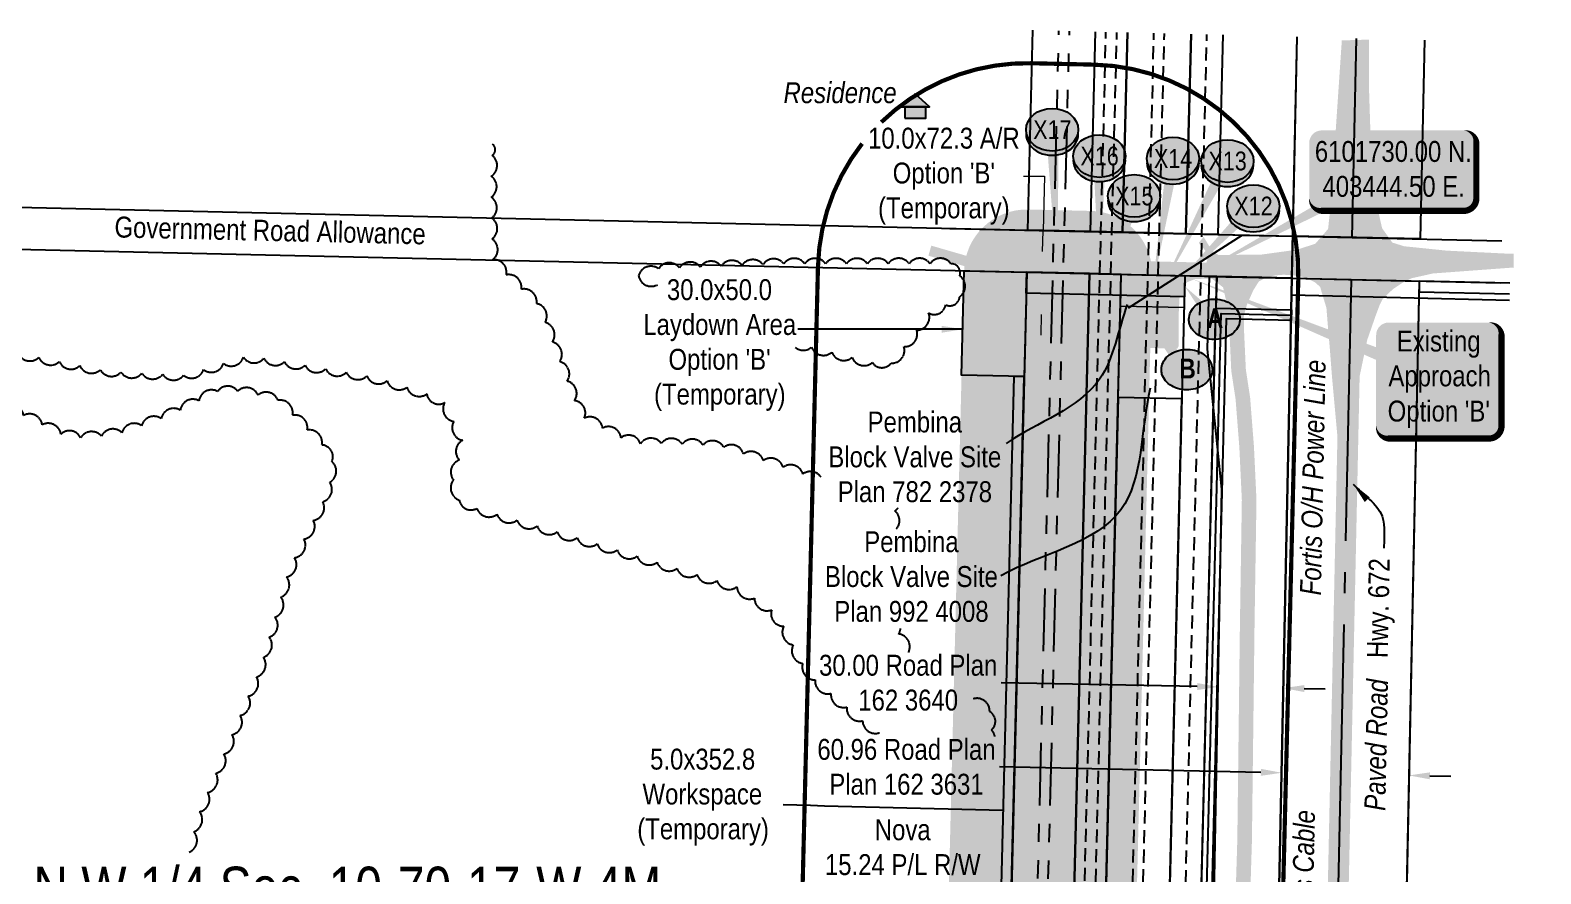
# Model space of a CAD drawing. Extents: x 402203 to 404178, y 6100803 to 6102751.
# Drawn here: x 402909 to 403632, y 6101442 to 6101845 of the extents above; entities that cross this region are included whole.
import ezdxf
from ezdxf.enums import TextEntityAlignment as Align

# ---------------------------------------------------------------- set-up
doc = ezdxf.new("R2010")
doc.units = 0
doc.header["$LTSCALE"] = 5
doc.header["$PDSIZE"] = 0.5
for name, pattern in [('0', [1, 1, 0]), ('foc-DRILLPATH', [14.75, 6, -1.75, 1.75, -1.75, 1.75, -1.75]), ('foc-QUARTERLINE', [33, 25, -3, 2, -3]), ('foc-TIELINE', [1.875, 1.25, -0.625]), ('UG_PIPE', [1.875, 1.25, -0.625])]:
    doc.linetypes.add(name, pattern=pattern)
doc.layers.get('Defpoints').update_dxf_attribs({"color": 9})
for name, color, linetype in [('AS-CABLE', 224, 'foc-CABLE'), ('AS-PIPE-UG', 44, 'UG_PIPE'), ('AS-POWER', 104, 'foc-POWER'), ('AS-POWER-T', 104, 'Continuous'), ('AS-RESIDENCE', 14, 'Continuous'), ('AS-ROADS', 254, 'Continuous'), ('AS-TELUS', 224, 'foc-TEL'), ('C-RW', 13, 'Continuous'), ('C-SYMBOL', 7, 'Continuous'), ('F-RW', 190, 'Continuous'), ('L-ROAD-T', 7, 'Continuous'), ('L-SEC', 7, 'Continuous'), ('L-SECQ', 8, 'foc-QUARTERLINE'), ('L-TITLEDB', 4, 'Continuous'), ('L-TITLEDB-T', 4, 'Continuous'), ('P-BUFFER-H 30m', 51, 'Continuous'), ('P-BUFFER-YELLOW', 50, 'foc-TIELINE'), ('P-CROSSINGS', 250, 'Continuous'), ('P-PDRILLPATH', 12, 'foc-DRILLPATH'), ('P-PROPOSED', 10, 'Continuous'), ('P-TEMP-H', 41, 'Continuous'), ('P-TEMP_WORKSPACE', 46, 'Continuous'), ('T-BUSH', 110, '0')]:
    doc.layers.add(name, color=color, linetype=linetype)
for name, color, linetype, lineweight in [('F-RW-T', 190, 'Continuous', 9), ('F-WS-T', 190, 'Continuous', 9), ('P-TEMP-T', 46, 'Continuous', 18), ('T-TEXT', 48, 'Continuous', 18)]:
    doc.layers.add(name, color=color, linetype=linetype, lineweight=lineweight)
doc.layers.add('P-REPAIR-BLUE-H', color=7, linetype='Continuous', true_color=0xa0d6fd)
doc.styles.add('175L', font='ARIALN.TTF', dxfattribs={"height": 20})
doc.styles.add('80', font='ARIALN.TTF', dxfattribs={"height": 10})
doc.styles.add('80CG', font='ARIALN.TTF', dxfattribs={"height": 10})
doc.styles.add('80L', font='ARIALN.TTF', dxfattribs={"height": 10})
doc.styles.add('80LS', font='ARIALNI.TTF', dxfattribs={"height": 10})
doc.styles.add('BOLD', font='ARIALNB.TTF')
doc.styles.add('Crossing', font='ARIALN.TTF', dxfattribs={"height": 10})
doc.styles.add('foc-LtypeFont', font='ARIALN.TTF', dxfattribs={"height": 7.35})
doc.linetypes.add('foc-CABLE', pattern='A,2,-1,["C",foc-LtypeFont,S=0.2,R=0,X=-0.625,Y=-0.75],-1.24,8', length=12.24)
doc.linetypes.add('foc-POWER', pattern='A,6,-1,["P",foc-LtypeFont,S=0.2,R=0,X=-0.625,Y=-0.75],-1.24,4', length=12.24)
doc.linetypes.add('foc-POWER-NOLINE', pattern='A,0,-4,["P",foc-LtypeFont,S=0.2,R=0,X=-0.625,Y=-0.75],-8.24', length=12.24)
doc.linetypes.add('foc-TEL', pattern='A,2,-1,["T",foc-LtypeFont,S=0.2,R=0,X=-0.425,Y=-0.75],-1.24,8', length=12.24)
doc.linetypes.add('foc-TEL-NOLINE', pattern='A,0,-2,["T",foc-LtypeFont,S=0.2,R=0,X=-0.425,Y=-0.75],-10.24', length=12.24)
doc.dimstyles.new('Compass 5 000', dxfattribs={"dimscale": 5, "dimtxt": 9, "dimasz": 2, "dimexe": 0.2, "dimexo": 0.0625, "dimgap": 0.5, "dimtad": 0, "dimtih": 1, "dimtoh": 1, "dimzin": 0, "dimdsep": 46, "dimtxsty": '80CG', "dimcen": 0.1, "dimse1": 1, "dimse2": 1, "dimclrd": 256, "dimclrt": 256, "dimaunit": 1, "dimadec": 4, "dimazin": 0, "dimtfac": 0.06, "dimtofl": 0, "dimtmove": 0, "dimatfit": 1, "dimfxl": 0.2, "dimtolj": 1, "dimtzin": 0, "dimlwd": -1, "dimarcsym": 0})

# ---------------------------------------------------------------- blocks, each defined once
blk = doc.blocks.new('*D428')
at = {"layer": 'Defpoints', "color": 0, "transparency": 16777216}
for p in [(403410.42, 6101491.86), (403425.62, 6101491.48), (403409.02, 6101435.2)]:
    blk.add_point(p, dxfattribs=at)
at = {"layer": 'F-RW-T', "transparency": 16777216}
for p, q in [((403399.02, 6101435.45), (403366.94, 6101436.24)), ((403434.22, 6101434.57), (403444.21, 6101434.33))]:
    blk.add_line(p, q, dxfattribs=at)
for points in [[(403399.06, 6101437.11), (403398.98, 6101433.78), (403409.02, 6101435.2)], [(403434.26, 6101436.24), (403434.17, 6101432.91), (403424.22, 6101434.82)]]:
    blk.add_solid(points, dxfattribs=at)
at = {"layer": 'F-RW-T', "transparency": 16777216, "insert": (403326.93, 6101436.24), "char_height": 10, "attachment_point": 5, "style": '80CG'}
blk.add_mtext('\\A1;Nova\\P15.24 P/L R/W\\PPlan 772 2904\\P(AER 80304-4)', dxfattribs=at)
blk = doc.blocks.new('*D431')
at = {"layer": 'Defpoints', "color": 0, "transparency": 16777216}
for p in [(403510.36, 6101586.59), (403571.26, 6101585.33), (403508.37, 6101490.02)]:
    blk.add_point(p, dxfattribs=at)
at = {"layer": 'L-TITLEDB-T', "transparency": 16777216}
for p, q in [((403498.37, 6101490.22), (403373.29, 6101492.81)), ((403579.26, 6101488.55), (403589.26, 6101488.35))]:
    blk.add_line(p, q, dxfattribs=at)
for points in [[(403498.4, 6101491.89), (403498.33, 6101488.56), (403508.37, 6101490.02)], [(403579.29, 6101490.22), (403579.23, 6101486.89), (403569.26, 6101488.76)]]:
    blk.add_solid(points, dxfattribs=at)
at = {"layer": 'L-TITLEDB-T', "transparency": 16777216, "insert": (403328.72, 6101492.81), "char_height": 10, "attachment_point": 5, "style": '80CG'}
blk.add_mtext('\\A1;60.96 Road Plan\\PPlan 162 3631', dxfattribs=at)
blk = doc.blocks.new('res_occ')
for points in [[(0.1, 0.89), (-1.26, -0.37), (1.46, -0.37)], [(-0.9, -1.43), (1.1, -1.43), (1.1, -0.37), (-0.9, -0.37)]]:
    blk.add_hatch(color=14).paths.add_polyline_path(points)
at = {"color": 14}
for points in [[(0.1, 0.89), (-1.26, -0.37), (1.46, -0.37)], [(-0.9, -1.43), (1.1, -1.43), (1.1, -0.37), (-0.9, -0.37)]]:
    blk.add_lwpolyline(points, close=True, dxfattribs=at)
blk = doc.blocks.new('*D433')
at = {"layer": 'Defpoints', "color": 0, "transparency": 16777216}
for p in [(403478.28, 6101551.73), (403509.55, 6101551.14), (403477.89, 6101531.1)]:
    blk.add_point(p, dxfattribs=at)
at = {"layer": 'L-TITLEDB-T', "transparency": 16777216}
for p, q in [((403467.89, 6101531.29), (403374.09, 6101533.06)), ((403519.16, 6101530.32), (403529.16, 6101530.13))]:
    blk.add_line(p, q, dxfattribs=at)
for points in [[(403467.92, 6101532.95), (403467.86, 6101529.62), (403477.89, 6101531.1)], [(403519.19, 6101531.98), (403519.13, 6101528.65), (403509.16, 6101530.51)]]:
    blk.add_solid(points, dxfattribs=at)
at = {"layer": 'L-TITLEDB-T', "transparency": 16777216, "insert": (403329.54, 6101533.06), "char_height": 10, "attachment_point": 5, "style": '80CG'}
blk.add_mtext('\\A1;30.00 Road Plan\\P162 3640', dxfattribs=at)
blk = doc.blocks.new('*D437')
at = {"layer": 'Defpoints', "color": 0, "transparency": 16777216}
for p in [(403390.8, 6101729.41), (403393.67, 6101729.35), (403390.58, 6101719.42)]:
    blk.add_point(p, dxfattribs=at)
at = {"layer": 'P-TEMP-T', "transparency": 16777216}
for p, q in [((403384.72, 6101775.46), (403394.72, 6101775.46)), ((403394.72, 6101775.46), (403394.13, 6101749.34)), ((403393.9, 6101739.35), (403394.13, 6101749.34)), ((403393.22, 6101709.35), (403392.99, 6101699.36))]:
    blk.add_line(p, q, dxfattribs=at)
for points in [[(403392.24, 6101739.38), (403395.57, 6101739.31), (403393.67, 6101729.35)], [(403391.55, 6101709.39), (403394.89, 6101709.32), (403393.45, 6101719.35)]]:
    blk.add_solid(points, dxfattribs=at)
at = {"layer": 'P-TEMP-T', "transparency": 16777216, "insert": (403346.61, 6101775.46), "char_height": 10, "attachment_point": 5, "style": '80CG'}
blk.add_mtext("\\A1;10.0x72.3 A/R\\POption 'B'\\P(Temporary)", dxfattribs=at)
blk = doc.blocks.new('xing2')
h = blk.add_hatch(color=50)
h.dxf.hatch_style = 1
edge = h.paths.add_edge_path()
edge.add_ellipse((0, 0), major_axis=(-12.5, 0), ratio=0.816297, start_angle=0, end_angle=360)
h = blk.add_hatch(color=250)
h.dxf.hatch_style = 1
edge = h.paths.add_edge_path()
edge.add_ellipse((0, -2.05), major_axis=(-12.5, 0), ratio=0.816297, start_angle=0, end_angle=180)
edge.add_line((12.5, -2.05), (12.5, 0))
edge.add_ellipse((0, 0), major_axis=(-12.5, 0), ratio=0.816297, start_angle=0, end_angle=180, ccw=False)
edge.add_line((-12.5, 0), (-12.5, -2.05))
at = {"color": 250}
blk.add_ellipse((0, 0), major_axis=(-12.5, 0), ratio=0.816297, dxfattribs=at)
blk.add_ellipse((0, -2.05), major_axis=(-12.5, 0), ratio=0.816297, start_param=0, end_param=3.141593, dxfattribs=at)
at = {"color": 250, "style": 'Crossing'}
blk.add_attdef('CROSSING', text='', height=9, dxfattribs=at).set_placement((0.09, 0.02), align=Align.MIDDLE_CENTER)
at = {"color": 250, "style": 'Crossing', "flags": 1}
for tag, p in [('OWNER', (0.09, -12.49)), ('DESCRIPTION', (0.09, -25.77)), ('LOCATION', (0.09, -39.3)), ('DWG_REF', (0.09, -52.84))]:
    blk.add_attdef(tag, text='', height=9, dxfattribs=at).set_placement(p, align=Align.MIDDLE_CENTER)
blk = doc.blocks.new('*U459')
h = blk.add_hatch(color=255)
edge = h.paths.add_edge_path()
edge.add_line((-24, -28.5), (24, -28.5))
edge.add_arc((24, -22.5), 6, 270, 360)
edge.add_line((30, -22.5), (30, 21))
edge.add_arc((24, 21), 6, 0, 90)
edge.add_line((24, 27), (-24, 27))
edge.add_arc((-24, 21), 6, 90, 180)
edge.add_line((-30, 21), (-30, -22.5))
edge.add_arc((-24, -22.5), 6, 180, 270)
at = {"color": 1, "flags": 128}
for points in [[(-119.01, 48.29, 0, 7.5, 0), (0, 0, 0, 0, 0)], [(-25.47, -11.01, 0, 7.5, 0), (0, 0, 0, 0, 0)]]:
    blk.add_lwpolyline(points, format="xyseb", dxfattribs=at)
blk.add_lwpolyline([(-24, -28.5, 3, 3, 0), (24, -28.5, 3, 3, 0.414214), (30, -22.5, 3, 3, 0), (30, 21, 3, 0, 0.414214), (24, 27, 0, 0, 0), (-24, 27, 0, 0, 0.414214), (-30, 21, 0, 0, 0), (-30, -22.5, 0, 3, 0.414214)], format="xyseb", close=True, dxfattribs=at)
at = {"color": 1, "style": '80'}
blk.add_attdef('ENTER_TEXT_001', (-26.85, -4.92), '', height=10, dxfattribs=at)
blk = doc.blocks.new('*U460')
h = blk.add_hatch(color=255)
edge = h.paths.add_edge_path()
edge.add_line((-34, -20), (34, -20))
edge.add_arc((34, -14), 6, 270, 360)
edge.add_line((40, -14), (40, 12.5))
edge.add_arc((34, 12.5), 6, 0, 90)
edge.add_line((34, 18.5), (-34, 18.5))
edge.add_arc((-34, 12.5), 6, 90, 180)
edge.add_line((-40, 12.5), (-40, -14))
edge.add_arc((-34, -14), 6, 180, 270)
at = {"color": 1, "flags": 128}
blk.add_lwpolyline([(-34, -20, 3, 3, 0), (34, -20, 3, 3, 0.414214), (40, -14, 3, 3, 0), (40, 12.5, 3, 0, 0.414214), (34, 18.5, 0, 0, 0), (-34, 18.5, 0, 0, 0.414214), (-40, 12.5, 0, 0, 0), (-40, -14, 0, 3, 0.414214)], format="xyseb", close=True, dxfattribs=at)
for points in [[(-94.61, -50.65, 0, 7.5, 0), (0, 0, 0, 0, 0)], [(-25.47, -11.01, 0, 7.5, 0), (0, 0, 0, 0, 0)]]:
    blk.add_lwpolyline(points, format="xyseb", dxfattribs=at)
at = {"color": 1, "style": '80'}
blk.add_attdef('ENTER_TEXT_001', (-26.85, -4.92), '', height=10, dxfattribs=at)
blk = doc.blocks.new('Route_Letters')
h = blk.add_hatch(color=255)
h.dxf.hatch_style = 1
edge = h.paths.add_edge_path()
edge.add_ellipse((-0.12, 0.46), major_axis=(-11.97, 0), ratio=0.789318, start_angle=0, end_angle=360)
at = {"color": 5}
blk.add_open_spline([(-12.34, 0.46), (-12.34, -0.25), (-12.24, -0.97), (-11.72, -2.79), (-11.14, -3.88), (-9.56, -5.81), (-8.54, -6.66), (-6.22, -8.02), (-4.9, -8.54), (-2.12, -9.17), (-0.66, -9.3), (2.22, -9.13), (3.64, -8.84), (6.27, -7.89), (7.48, -7.22), (9.54, -5.6), (10.38, -4.64), (11.6, -2.54), (11.97, -1.4), (12.18, 0.91), (12.02, 2.08), (11.2, 4.3), (10.54, 5.35), (8.8, 7.2), (7.72, 7.99), (5.29, 9.24), (3.93, 9.68), (1.11, 10.18), (-0.35, 10.23), (-3.22, 9.91), (-4.61, 9.55), (-7.16, 8.47), (-8.32, 7.75), (-10.24, 6.02), (-11, 5.02), (-12.05, 2.86), (-12.32, 1.7), (-12.34, 0.52), (-12.34, 0.49), (-12.34, 0.46)], degree=3, knots=[0, 0, 0, 0, 0.219529, 0.219529, 0.575727, 0.575727, 0.931924, 0.931924, 1.288121, 1.288121, 1.644318, 1.644318, 2.000515, 2.000515, 2.356712, 2.356712, 2.712909, 2.712909, 3.069107, 3.069107, 3.425304, 3.425304, 3.781501, 3.781501, 4.137698, 4.137698, 4.493895, 4.493895, 4.850092, 4.850092, 5.20629, 5.20629, 5.562487, 5.562487, 5.918684, 5.918684, 6.274881, 6.274881, 6.283185, 6.283185, 6.283185, 6.283185], dxfattribs=at)
at = {"color": 14, "style": 'BOLD'}
blk.add_attdef('A', text='', height=9.5, dxfattribs=at).set_placement((0.22, 0.98), align=Align.MIDDLE)

msp = doc.modelspace()

# ---------------------------------------------------------------- hatches: boundary and pattern name
at = {"layer": 'AS-ROADS'}
h = msp.add_hatch(color=256, dxfattribs=at)
h.dxf.hatch_style = 1
h.paths.add_polyline_path([(403495.516, 6101732.986), (403472.264, 6101733.954), (403472.991, 6101736.375), (403473.112, 6101738.069), (403471.538, 6101740.127), (403468.631, 6101743.516), (403470.932, 6101746.421), (403474.808, 6101740.006), (403478.077, 6101737.706), (403498.666, 6101737.949), (403515.507, 6101740.257), (403524.4, 6101743.107), (403527.873, 6101747.063), (403530.546, 6101750.221), (403530.911, 6101753.742), (403532.496, 6101768.085), (403533.264, 6101783.69), (403537.108, 6101840.405), (403550.161, 6101840.794), (403550.161, 6101816.259), (403550.941, 6101791.919), (403552.309, 6101778.191), (403554.26, 6101759.867), (403556.405, 6101750.51), (403561.282, 6101743.687), (403566.866, 6101741.928), (403587.33, 6101739.827), (403615.109, 6101738.448), (403619.298, 6101738.319), (403619.452, 6101731.766), (403580.708, 6101728.9), (403570.394, 6101726.591), (403566.192, 6101724.481), (403561.534, 6101721.392), (403556.491, 6101716.409), (403555.124, 6101713.575), (403553.411, 6101709.011), (403549.272, 6101697.129), (403544.914, 6101676.274), (403539.889, 6101722.37), (403528.133, 6101732.173)])
h = msp.add_hatch(color=256, dxfattribs=at)
h.dxf.hatch_style = 1
h.paths.add_polyline_path([(403475.37, 6101726.383), (403467.064, 6101726.315), (403463.01, 6101724.7), (403459.555, 6101719.864), (403459.008, 6101709.345), (403459.083, 6101694.315), (403458.331, 6101692.887), (403432.311, 6101693.696), (403433.138, 6101708.906), (403433.044, 6101725.404), (403425.82, 6101730.067), (403421.982, 6101732.323), (403462.542, 6101732.398), (403478.194, 6101729.916), (403476.733, 6101726.941)])
h = msp.add_hatch(color=256, dxfattribs=at)
h.dxf.hatch_style = 1
h.paths.add_polyline_path([(403484.092, 6101693.621), (403481.831, 6101715.279), (403480.291, 6101722.246), (403472.953, 6101727.965), (403462.901, 6101730.899), (403497.503, 6101732.633), (403532.25, 6101733.806), (403542.11, 6101734.041), (403539.68, 6101676.447), (403536.293, 6101636.732), (403532.455, 6101678.858), (403531.395, 6101692.63), (403530.335, 6101704.99), (403529.746, 6101712.406), (403527.475, 6101719.913), (403526.738, 6101722.491), (403524.234, 6101724.669), (403520.984, 6101726.366), (403517.882, 6101727.4), (403513.081, 6101728.138), (403509.092, 6101728.286), (403505.251, 6101727.991), (403500.524, 6101726.809), (403497.348, 6101725.038), (403494.689, 6101720.756), (403491.641, 6101713.846), (403490.341, 6101709.122), (403488.805, 6101698.847)])
at = {"layer": 'P-BUFFER-H 30m'}
h = msp.add_hatch(color=256, dxfattribs=at)
h.dxf.hatch_style = 1
h.paths.add_polyline_path([(403446.294, 6101728.091, 0.4148301), (403416.985, 6101758.827), (403386.992, 6101759.508, 0.4135973), (403356.32, 6101730.26), (403336.392, 6100927.034, 0.4148108), (403365.7, 6100896.298), (403395.692, 6100895.615, 0.4136166), (403426.366, 6100924.863)])
h.paths.add_polyline_path([(403396.375, 6100925.607), (403366.383, 6100926.29), (403386.311, 6101729.516), (403416.304, 6101728.835)], flags=16)
at = {"layer": 'P-REPAIR-BLUE-H'}
h = msp.add_hatch(color=256, dxfattribs=at)
h.dxf.hatch_style = 1
h.paths.add_polyline_path([(403366.383, 6100926.29), (403396.375, 6100925.607), (403416.304, 6101728.835), (403386.311, 6101729.516)])
at = {"layer": 'P-TEMP-H'}
h = msp.add_hatch(color=256, dxfattribs=at)
h.dxf.hatch_style = 1
h.paths.add_polyline_path([(403385.071, 6101679.531), (403355.079, 6101680.212), (403356.319, 6101730.197), (403386.311, 6101729.516)])
h = msp.add_hatch(color=256, dxfattribs=at)
h.dxf.hatch_style = 1
h.paths.add_polyline_path([(403386.311, 6101729.516), (403462.032, 6101727.796), (403461.784, 6101717.8), (403386.063, 6101719.519)])
h = msp.add_hatch(color=256, dxfattribs=at)
h.dxf.hatch_style = 1
h.paths.add_polyline_path([(403376.321, 6101326.851), (403385.071, 6101679.531), (403380.072, 6101679.645), (403371.323, 6101326.975)])

# ---------------------------------------------------------------- linework, layer by layer
at = {"flags": 128}
for points in [[(403432.089, 6101722.6, 0, 6, 0), (403463.044, 6101682.44, 0, 0, 0)], [(403461.908, 6101722.798, 0, 6, 0), (403476.227, 6101706.503, 0, 0, 0)]]:
    msp.add_lwpolyline(points, format="xyseb", dxfattribs=at)
at = {"layer": 'AS-CABLE', "flags": 128}
msp.add_lwpolyline([(403456.775, 6100809.008), (403479.274, 6101709.723), (403512.89, 6101708.957)], dxfattribs=at)
at = {"layer": 'AS-PIPE-UG', "flags": 128}
for points in [[(403398.452, 6100810.349), (403401.374, 6100925.48), (403421.302, 6101728.711), (403421.813, 6101748.811), (403424.214, 6101844.401)], [(403414.678, 6101250.445), (403426.54, 6101728.581), (403427.051, 6101748.678), (403429.452, 6101844.27)], [(403421.382, 6100809.822), (403442.82, 6101669.224), (403443.907, 6101712.968), (403444.267, 6101728.175), (403444.783, 6101748.268), (403447.192, 6101843.824)], [(403426.381, 6100809.707), (403447.818, 6101669.1), (403448.906, 6101712.847), (403449.265, 6101728.052), (403449.781, 6101748.14), (403452.19, 6101843.699)], [(403446.736, 6100809.239), (403468.172, 6101668.592), (403469.26, 6101712.353), (403469.619, 6101727.55), (403470.134, 6101747.617), (403472.544, 6101843.188)]]:
    msp.add_lwpolyline(points, dxfattribs=at)
at = {"layer": 'AS-POWER', "linetype": 'foc-POWER-NOLINE', "flags": 128}
msp.add_lwpolyline([(403493.966, 6100808.152), (403496.387, 6100923.147), (403515.801, 6101842.101)], dxfattribs=at)
at = {"layer": 'AS-POWER', "flags": 128}
for points in [[(403434.919, 6101712.442), (403489.482, 6101747.281), (403513.666, 6101746.731), (403514.035, 6101763.857)], [(403349.483, 6101750.467), (403513.666, 6101746.731)], [(403513.067, 6101718.736), (403617.31, 6101716.191)]]:
    msp.add_lwpolyline(points, dxfattribs=at)
at = {"layer": 'AS-ROADS', "flags": 128}
for points, const_width in [([(403543.777, 6101825.937), (403542.058, 6101746.095), (403541.625, 6101725.989), (403524.415, 6100922.691), (403522.269, 6100822.525), (403522.314, 6100807.5)], 10), ([(403339.911, 6101739.809), (403359.936, 6101734.013), (403488.023, 6101731.27), (403507.758, 6101733.608), (403619.409, 6101735.032)], 5), ([(403476.436, 6100808.556), (403476.539, 6100866.344), (403478.28, 6100958.557), (403480.709, 6101040.063), (403483.289, 6101145.197), (403484.587, 6101236.527), (403486.731, 6101333.442), (403490.579, 6101457.565), (403491.808, 6101559.339), (403492.752, 6101620.527), (403491.555, 6101645.864), (403489.725, 6101669.223), (403487.68, 6101682.59), (403486.832, 6101700.757), (403486.325, 6101727.07), (403486.665, 6101731.311)], 7)]:
    msp.add_lwpolyline(points, dxfattribs=dict(at, const_width=const_width))
at = {"layer": 'AS-TELUS', "linetype": 'foc-TEL-NOLINE', "flags": 128}
msp.add_lwpolyline([(403493.966, 6100808.152), (403496.387, 6100923.147), (403513.232, 6101726.606), (403515.719, 6101842.103)], dxfattribs=at)
at = {"layer": 'C-RW', "flags": 128}
for points in [[(403416.815, 6101748.938), (403386.822, 6101749.619), (403386.824, 6101749.701), (403389.225, 6101845.28)], [(403416.815, 6101748.935), (403416.815, 6101748.938), (403419.216, 6101844.527)], [(403393.453, 6100810.464), (403396.375, 6100925.607), (403416.304, 6101728.835), (403386.311, 6101729.516), (403366.385, 6100926.368), (403363.461, 6100811.154)]]:
    msp.add_lwpolyline(points, dxfattribs=at)
at = {"layer": 'F-RW', "flags": 128}
for points in [[(403434.456, 6101844.144), (403432.047, 6101748.595), (403416.815, 6101748.938), (403419.216, 6101844.527)], [(403464.911, 6101843.379), (403462.5, 6101747.885), (403432.047, 6101748.595), (403434.456, 6101844.144)], [(403480.133, 6101842.997), (403477.72, 6101747.549), (403462.5, 6101747.885), (403464.911, 6101843.379)], [(403480.133, 6101842.997), (403477.72, 6101747.549), (403513.666, 6101746.731), (403515.723, 6101842.103)], [(403408.754, 6100810.112), (403431.54, 6101728.489), (403416.304, 6101728.835), (403396.37, 6100925.399), (403393.453, 6100810.464)], [(403477.208, 6101727.452), (403462.032, 6101727.796), (403439.246, 6100809.411)], [(403454.281, 6100809.065), (403477.208, 6101727.452)], [(403454.283, 6100809.065), (403476.841, 6101712.322), (403512.944, 6101711.583)], [(403512.944, 6101711.583), (403512.833, 6101706.458), (403481.711, 6101707.167), (403459.274, 6100808.95)], [(403439.246, 6100809.411), (403442.103, 6100924.566), (403460.57, 6101668.888), (403430.077, 6101669.542), (403408.754, 6100810.112)]]:
    msp.add_lwpolyline(points, dxfattribs=at)
msp.add_lwpolyline([(403477.208, 6101727.452), (403476.841, 6101712.322), (403512.944, 6101711.583), (403513.233, 6101726.634)], close=True, dxfattribs=at)
at = {"layer": 'F-WS-T', "flags": 128}
for points in [[(403462.032, 6101727.796), (403431.54, 6101728.489), (403431.171, 6101713.277), (403461.655, 6101712.593), (403462.032, 6101727.796)], [(403461.655, 6101712.593), (403431.171, 6101713.277), (403430.077, 6101669.542), (403460.57, 6101668.888), (403461.655, 6101712.593)]]:
    msp.add_lwpolyline(points, dxfattribs=at)
at = {"layer": 'L-SEC', "flags": 128}
for points in [[(402741.354, 6101764.273), (403141.707, 6101755.184), (403542.058, 6101746.095), (403613.629, 6101744.514)], [(402740.94, 6101744.169), (403141.283, 6101735.079), (403541.625, 6101725.989), (403613.208, 6101724.408)]]:
    msp.add_lwpolyline(points, dxfattribs=at)
at = {"layer": 'L-SECQ', "flags": 128}
for points in [[(403542.058, 6101746.095), (403544.11, 6101841.39)], [(403541.625, 6101725.989), (403524.415, 6100922.691)]]:
    msp.add_lwpolyline(points, dxfattribs=at)
at = {"layer": 'L-TITLEDB', "flags": 128}
for points in [[(403576.657, 6101840.572), (403574.597, 6101745.411), (403513.666, 6101746.731), (403515.72, 6101842.103)], [(403493.966, 6100808.152), (403496.387, 6100923.147), (403513.233, 6101726.634), (403574.176, 6101725.265), (403557.408, 6100921.757), (403557.23, 6100913.151)], [(403574.176, 6101725.265), (403563.114, 6101189.394), (403632.35, 6101188.036)], [(403574.176, 6101725.265), (403574.068, 6101720.072), (403617.371, 6101719.105)], [(403617.479, 6101724.297), (403574.176, 6101725.265)]]:
    msp.add_lwpolyline(points, dxfattribs=at)
msp.add_lwpolyline([(403479.675, 6101625.651), (403472.873, 6101692.623), (403473.739, 6101727.531), (403513.233, 6101726.634), (403496.387, 6100923.147), (403466.409, 6100923.845)], close=True, dxfattribs=at)
at = {"layer": 'P-BUFFER-YELLOW', "ltscale": 2, "const_width": 1.999, "flags": 128}
for points in [[(403266.46, 6100930.656), (403266.414, 6100928.77, 0.4148108), (403364.106, 6100826.316), (403394.099, 6100825.633, 0.4136166), (403496.344, 6100923.126), (403516.273, 6101726.355, 0.4148301), (403418.573, 6101828.809), (403388.581, 6101829.49, 0.2008242), (403316.694, 6101801.303, 0.2008242)], [(403307.473, 6101791.034, 0.1608192), (403286.342, 6101731.996), (403275.951, 6101313.168)]]:
    msp.add_lwpolyline(points, format="xyb", dxfattribs=at)
at = {"layer": 'P-CROSSINGS', "flags": 128}
for points in [[(403401.108, 6101724.179, 0, 6, 0), (403398.459, 6101797.698, 0, 0, 0)], [(403421.178, 6101723.723, 0, 6, 0), (403421.056, 6101785.087, 0, 0, 0)], [(403446.697, 6101723.143, 0, 6, 0), (403456.357, 6101783.92, 0, 0, 0)], [(403451.507, 6101723.034, 0, 6, 0), (403482.433, 6101782.729, 0, 0, 0)], [(403426.417, 6101723.604, 0, 6, 0), (403437.68, 6101765.98, 0, 0, 0)], [(403457.096, 6101722.907, 0, 6, 0), (403494.725, 6101761.133, 0, 0, 0)]]:
    msp.add_lwpolyline(points, format="xyseb", dxfattribs=at)
at = {"layer": 'P-PDRILLPATH', "flags": 128}
for points in [[(403375.958, 6100810.867), (403378.879, 6100925.973), (403398.807, 6101729.206), (403399.32, 6101749.383), (403401.721, 6101844.966)], [(403380.957, 6100810.752), (403383.877, 6100925.846), (403403.806, 6101729.082), (403404.319, 6101749.256), (403406.72, 6101844.841)]]:
    msp.add_lwpolyline(points, dxfattribs=at)
at = {"layer": 'P-PROPOSED', "flags": 128}
msp.add_lwpolyline([(403366.383, 6100926.29), (403396.375, 6100925.607), (403416.304, 6101728.835), (403386.311, 6101729.516)], close=True, dxfattribs=at)
at = {"layer": 'P-TEMP_WORKSPACE', "flags": 128}
for points in [[(403385.071, 6101679.531), (403355.079, 6101680.212), (403356.319, 6101730.197), (403386.311, 6101729.516)], [(403386.311, 6101729.516), (403462.032, 6101727.796), (403461.784, 6101717.8), (403386.063, 6101719.519)], [(403376.321, 6101326.851), (403385.071, 6101679.531), (403380.072, 6101679.645), (403371.323, 6101326.975), (403376.321, 6101326.851)]]:
    msp.add_lwpolyline(points, close=True, dxfattribs=at)
at = {"layer": 'T-BUSH', "flags": 128}
for points in [[(403287.835, 6101631.385, 0.4301172), (403279.114, 6101632.96, 0.5205671), (403269.642, 6101636.166, 0.5205671), (403260.169, 6101639.371, 0.5205671), (403250.697, 6101642.576, 0.5205671), (403241.225, 6101645.781, 0.5205671), (403231.349, 6101646.82, 0.5205671), (403221.358, 6101647.231, 0.5205671), (403211.366, 6101647.574, 0.5205671), (403201.367, 6101647.413, 0.5205671), (403192.095, 6101650.288, 0.5205671), (403183.254, 6101654.961, 0.5205671), (403174.413, 6101659.634, 0.5205671), (403169.805, 6101668.037, 0.5205671), (403166.281, 6101677.396, 0.5205671), (403162.756, 6101686.754, 0.5205671), (403159.231, 6101696.112, 0.5205671), (403155.706, 6101705.47, 0.5205671), (403151.652, 6101714.477, 0.5205671), (403144.393, 6101721.356, 0.5205671), (403137.135, 6101728.234, 0.5205671), (403130.567, 6101735.418, 0.5205671), (403130.358, 6101745.416, 0.5205671), (403130.15, 6101755.414, 0.5205671), (403129.942, 6101765.412, 0.5205671), (403129.973, 6101775.407, 0.5205671), (403130.372, 6101785.399, 0.5205671), (403130.587, 6101790.764)], [(402985.394, 6101452.049, 0.520567), (402987.532, 6101461.818, 0.5205671), (402990.288, 6101471.39, 0.5205671), (402994.176, 6101480.603, 0.5205671), (402998.065, 6101489.816, 0.5205671), (403001.954, 6101499.029, 0.5205671), (403005.843, 6101508.242, 0.5205671), (403009.731, 6101517.455, 0.5205671), (403013.62, 6101526.668, 0.5205671), (403017.509, 6101535.881, 0.5205671), (403020.859, 6101545.284, 0.5205671), (403023.634, 6101554.892, 0.5205671), (403026.408, 6101564.499, 0.5205671), (403029.183, 6101574.106, 0.5205671), (403031.957, 6101583.714, 0.5205671), (403035.794, 6101592.905, 0.5205671), (403040.283, 6101601.841, 0.5205671), (403044.771, 6101610.777, 0.5205671), (403049.26, 6101619.713, 0.5205671), (403052.625, 6101628.977, 0.5205671), (403053.65, 6101638.925, 0.5205671), (403048.904, 6101646.848, 0.5205671), (403041.889, 6101653.974, 0.5205671), (403034.874, 6101661.101, 0.5205671), (403027.859, 6101668.227, 0.5205671), (403018.357, 6101670.699, 0.5205671), (403008.533, 6101672.569, 0.5205671), (402998.984, 6101672.462, 0.5205671), (402990.038, 6101667.992, 0.5205671), (402981.093, 6101663.522, 0.5205671), (402971.982, 6101659.441, 0.5205671), (402962.564, 6101656.079, 0.5205671), (402953.146, 6101652.717, 0.5205671), (402943.363, 6101651.044, 0.5205671), (402933.397, 6101650.214, 0.5205671), (402923.939, 6101652.003, 0.5205671), (402915.003, 6101656.493, 0.5205671), (402906.068, 6101660.982, 0.5205671), (402897.132, 6101665.472, 0.5205671), (402887.991, 6101669.5, 0.5205671), (402878.678, 6101673.143, 0.5205671), (402869.366, 6101676.786, 0.5205671), (402860.053, 6101680.429, 0.5205671), (402850.74, 6101684.072, 0.5205671), (402841.234, 6101687.143, 0.5205671), (402831.617, 6101689.882, 0.5205671), (402821.999, 6101692.62, 0.5205671), (402812.381, 6101695.358, 0.5205671), (402802.763, 6101698.097, 0.5205671), (402792.881, 6101699.553, 0.5205671), (402782.961, 6101700.776, 0.5205671), (402772.962, 6101700.617, 0.5205671), (402762.963, 6101700.458, 0.5205671), (402753.311, 6101702.534, 0.5205671), (402743.828, 6101705.71, 0.5205671), (402734.346, 6101708.886, 0.5205671), (402725.316, 6101713.084, 0.5205671), (402716.587, 6101717.963, 0.5205671), (402713.529, 6101726.797, 0.5205671), (402711.969, 6101736.674, 0.5205671), (402714.27, 6101746.381, 0.5205671), (402720.236, 6101754.289, 0.5205671), (402728.808, 6101758.235, 0.5205671), (402738.651, 6101760.001, 0.5205671), (402747.498, 6101756.491, 0.5205671), (402756.021, 6101751.26, 0.5205671), (402764.544, 6101746.029, 0.5205671), (402773.066, 6101740.798, 0.5205671), (402781.704, 6101735.798, 0.5205671), (402791.009, 6101732.135, 0.5205671), (402800.314, 6101728.471, 0.5205671), (402809.619, 6101724.808, 0.5205671), (402818.923, 6101721.145, 0.5205671), (402828.228, 6101717.481, 0.5205671), (402837.533, 6101713.818, 0.5205671), (402846.838, 6101710.154, 0.5205671), (402856.155, 6101706.524, 0.5205671), (402865.635, 6101703.341, 0.5205671), (402875.114, 6101700.157, 0.5205671), (402884.594, 6101696.974, 0.5205671), (402894.074, 6101693.791, 0.5205671), (402903.575, 6101690.685, 0.5205671), (402913.38, 6101688.723, 0.5205671), (402923.186, 6101686.761, 0.5205671), (402932.991, 6101684.799, 0.5205671), (402942.797, 6101682.837, 0.5205671), (402952.712, 6101681.745, 0.5205671), (402962.698, 6101681.231, 0.5205671), (402972.685, 6101680.716, 0.5205671), (402982.672, 6101680.202, 0.5205671), (402992.255, 6101682.882, 0.5205671), (403001.8, 6101685.863, 0.5205671), (403011.346, 6101688.844, 0.5205671), (403021.118, 6101688.4, 0.5205671), (403030.973, 6101686.703, 0.5205671), (403040.828, 6101685.006, 0.5205671), (403050.683, 6101683.31, 0.5205671), (403060.538, 6101681.613, 0.5205671), (403070.393, 6101679.916, 0.5205671), (403080.094, 6101677.605, 0.5205671), (403089.582, 6101674.446, 0.5205671), (403099.07, 6101671.288, 0.5205671), (403107.652, 6101667.099, 0.5205671), (403111.997, 6101658.092, 0.5205671), (403116.342, 6101649.085, 0.5205671), (403114.745, 6101639.639, 0.5205671), (403111.887, 6101630.09, 0.5205671), (403114.642, 6101620.477, 0.5205671), (403123.087, 6101616.524, 0.5205671), (403132.685, 6101613.718, 0.5205671), (403142.284, 6101610.912, 0.5205671), (403151.882, 6101608.105, 0.5205671), (403161.48, 6101605.299, 0.5205671), (403171.078, 6101602.493, 0.5205671), (403180.638, 6101599.559, 0.5205671), (403190.197, 6101596.623, 0.5205671), (403199.757, 6101593.687, 0.5205671), (403209.316, 6101590.751, 0.5205671), (403218.875, 6101587.816, 0.5205671), (403228.435, 6101584.88, 0.5205671), (403237.994, 6101581.944, 0.5205671), (403247.553, 6101579.008, 0.5205671), (403255.901, 6101573.54, 0.5205671), (403264.181, 6101567.934, 0.5205671), (403269.983, 6101560.136, 0.5205671), (403274.533, 6101551.231, 0.5205671), (403279.083, 6101542.326, 0.5205671), (403284.985, 6101534.484, 0.5205671), (403292.562, 6101527.959, 0.5205671), (403300.14, 6101521.433, 0.5205671), (403307.717, 6101514.908, 0.5205671), (403315.832, 6101509.207)], [(403275.458, 6101693.523, 0.3630929), (403283.29, 6101693.653, 0.5205671), (403292.987, 6101691.211, 0.5205671), (403302.684, 6101688.769, 0.5205671), (403312.381, 6101686.327, 0.5205671), (403321.352, 6101685.999, 0.5205671), (403327.493, 6101693.89, 0.5205671), (403333.635, 6101701.782, 0.5205671), (403339.32, 6101710.001, 0.5205671), (403347.512, 6101713.882, 0.5205671), (403354.204, 6101717.803, 0.5205671), (403354.204, 6101727.803, 0.5205671), (403349.998, 6101733.593, 0.5205671), (403339.998, 6101733.581, 0.5205671), (403329.998, 6101733.568, 0.5205671), (403319.998, 6101733.556, 0.5205671), (403309.998, 6101733.544, 0.5205671), (403299.998, 6101733.532, 0.5205671), (403289.998, 6101733.52, 0.5205671), (403279.998, 6101733.508, 0.5205671), (403269.998, 6101733.496, 0.5205671), (403260.006, 6101733.118, 0.5205671), (403250.013, 6101732.734, 0.5205671), (403240.02, 6101732.35, 0.5205671), (403230.028, 6101731.965, 0.5205671), (403220.035, 6101731.581, 0.5205671), (403210.042, 6101731.197, 0.5205671), (403200.464, 6101727.885, 0.5205671), (403209.469, 6101723.536)], [(403323.924, 6101606.663, 0.4223008), (403323.126, 6101615.377, 0.0910445), (403324.779, 6101616.835, 0.0910445)], [(403329.621, 6101547.531, 0.520567), (403325.021, 6101556.411, 0.1184778), (403325.875, 6101559.091)], [(403371.072, 6101507.301, 0.1512719), (403369.409, 6101510.506, 0.5205671), (403368.533, 6101519.304, 0.5205671), (403360.568, 6101525.351)]]:
    msp.add_lwpolyline(points, format="xyb", dxfattribs=at)

# ---------------------------------------------------------------- block references
ref = msp.add_blockref('*U460', (403561.505, 6101778.864))
ref.add_attrib('ENTER_TEXT_001', '6101730.00 N.', (403524.209, 6101782.283), dxfattribs={"color": 1, "height": 10, "style": '80'})
ref.add_attrib('ENTER_TEXT_002', '403444.50 E.', (403527.848, 6101765.575), dxfattribs={"color": 1, "height": 10, "style": '80'})
ref = msp.add_blockref('*U459', (403583.54, 6101678.434))
ref.add_attrib('ENTER_TEXT_001', 'Existing', (403563.424, 6101691.577), dxfattribs={"color": 1, "height": 10, "style": '80'})
ref.add_attrib('ENTER_TEXT_002', 'Approach', (403559.416, 6101674.91), dxfattribs={"color": 1, "height": 10, "style": '80'})
ref.add_attrib('ENTER_TEXT_003', "Option 'B'", (403559.044, 6101658.066), dxfattribs={"color": 1, "height": 10, "style": '80'})
at = {"xscale": 0.9987298961319185, "yscale": 0.9987298961319185, "zscale": 0.9987298961319185}
for p, values in [((403476.227, 6101706.503), {'A': 'A'}), ((403463.044, 6101682.44), {'A': 'B'})]:
    msp.add_blockref('Route_Letters', p, dxfattribs=at).add_auto_attribs(values)
at = {"layer": 'AS-RESIDENCE', "xscale": 5, "yscale": 5, "zscale": 5}
msp.add_blockref('res_occ', (403332.437, 6101810.402), dxfattribs=at)
at = {"layer": 'P-CROSSINGS', "xscale": 1.000190094096578, "yscale": 1.000190094096578, "zscale": 1.000190094096578}
for p, values in [((403398.459, 6101797.698), {'CROSSING': 'X17'}), ((403421.056, 6101785.087), {'CROSSING': 'X16'}), ((403456.268, 6101783.9), {'CROSSING': 'X14'}), ((403482.344, 6101782.709), {'CROSSING': 'X13'}), ((403437.68, 6101765.98), {'CROSSING': 'X15'}), ((403494.725, 6101761.133), {'CROSSING': 'X12'})]:
    msp.add_blockref('xing2', p, dxfattribs=at).add_auto_attribs(values)

# ---------------------------------------------------------------- texts
at = {"layer": 'AS-POWER-T', "insert": (403517.069, 6101575.04), "char_height": 10, "width": 112.50109, "attachment_point": 1, "rotation": 88.827479, "style": '80L'}
msp.add_mtext('{\\fArial Narrow|b0|i1|c0|p34;Fortis O/H Power Line}', dxfattribs=at)
at = {"layer": 'AS-RESIDENCE', "insert": (403269.868, 6101820.384), "char_height": 10, "width": 53.94038, "attachment_point": 1, "style": '80L'}
msp.add_mtext('{\\fArial Narrow|b0|i1|c0|p34;Residence}', dxfattribs=at)
at = {"layer": 'AS-TELUS', "insert": (403512.225, 6101374.578), "char_height": 10, "width": 97.23506, "attachment_point": 1, "rotation": 88.798936, "style": '80L'}
msp.add_mtext('\\pi0.29898;{\\fArial Narrow|b0|i1|c0|p34;Buried Telus Cable}', dxfattribs=at)
at = {"layer": 'C-SYMBOL', "color": 3, "style": '175L'}
msp.add_text('N.W.1/4 Sec. 10-70-17-W.4M.', height=20, dxfattribs=at).set_placement((403064.246, 6101419.077), align=Align.BOTTOM_CENTER)
at = {"layer": 'F-RW', "char_height": 10, "width": 82.38513, "attachment_point": 1, "style": '80L'}
for s, insert in [('\\pi19.279;Pembina\\P\\pi0.47292;Block Valve Site\\P\\pi4.9443;Plan 782 2378', (403290.835, 6101662.841)), ('\\pi19.279;Pembina\\P\\pi0.47292;Block Valve Site\\P\\pi4.9443;Plan 992 4008', (403289.213, 6101605.575))]:
    msp.add_mtext(s, dxfattribs=dict(at, insert=insert))
at = {"layer": 'L-ROAD-T', "style": '80L'}
msp.add_text('Government Road Allowance', height=10, rotation=358.699336, dxfattribs=at).set_placement((403024.09, 6101749.484), align=Align.MIDDLE_CENTER)
at = {"layer": 'P-TEMP-T', "attachment_point": 1, "style": '80L'}
for s, width, insert, char_height in [("\\pi11.754;30.0x50.0\\P\\pi0.45898;Laydown Area\\P\\pi12.491;Option 'B'\\P\\pi5.5988;(Temporary)", 72.78075, (403202.288, 6101726.153), 9.99344), ('\\pi16.452;5.0x352.8\\P\\pi12.806;Workspace\\P\\pi10.316;(Temporary)', 82.25553, (403189.539, 6101501.544), 10)]:
    msp.add_mtext_dynamic_manual_height_columns(s, width=width, gutter_width=50, heights=[0], dxfattribs=dict(at, insert=insert, char_height=char_height))
at = {"layer": 'T-TEXT', "style": '80LS'}
msp.add_text('Paved Road', height=9.9973, rotation=88.77265, dxfattribs=at).set_placement((403553.547, 6101503.356), align=Align.MIDDLE_CENTER)

# ---------------------------------------------------------------- dimensions: what is measured, and where the dimension line sits
at = {"layer": 'F-RW-T'}
dim = msp.add_linear_dim(base=(403409.018, 6101435.198), p1=(403425.624, 6101491.483), p2=(403410.424, 6101491.86), angle=178.578755, text='Nova\\P15.24 P/L R/W\\PPlan 772 2904\\P(AER 80304-4)', dimstyle='Compass 5 000', dxfattribs=at)
dim.commit()
dim.dimension.update_dxf_attribs({"geometry": '*D428', "text_midpoint": (403326.931, 6101436.242), "dimtype": 161})
at = {"layer": 'L-TITLEDB-T', "color": 6}
dim = msp.add_linear_dim(base=(403477.888, 6101531.097), p1=(403509.553, 6101551.138), p2=(403478.277, 6101551.729), angle=178.917103, text='30.00 Road Plan\\P162 3640', dimstyle='Compass 5 000', dxfattribs=at)
dim.commit()
dim.dimension.update_dxf_attribs({"geometry": '*D433', "text_midpoint": (403329.545, 6101533.059), "dimtype": 161})
at = {"layer": 'P-TEMP-T'}
dim = msp.add_linear_dim(base=(403393.675, 6101729.349), p1=(403390.576, 6101719.416), p2=(403390.803, 6101729.414), angle=88.699313, text="10.0x72.3 A/R\\POption 'B'\\P(Temporary)", dimstyle='Compass 5 000', override={"dimtmove": 1}, dxfattribs=at)
dim.commit()
dim.dimension.update_dxf_attribs({"geometry": '*D437', "text_midpoint": (403385.439, 6101775.463), "dimtype": 161})

# ---------------------------------------------------------------- leaders
at = {"layer": 'F-RW', "path_type": 1}
for points in [[(403434.426, 6101714.069), (403421.122, 6101678.32), (403376.45, 6101647.537)], [(403445.407, 6101673.987), (403431.361, 6101615.806), (403373.844, 6101584.32)]]:
    msp.add_leader(points, dimstyle='Compass 5 000', override={"dimgap": 0.5, "dimtad": 0}, dxfattribs=at)
at = {"layer": 'L-ROAD-T', "path_type": 1}
msp.add_leader([(403542.598, 6101628.112), (403556.369, 6101612.797), (403557.351, 6101596.19)], dimstyle='Compass 5 000', override={"dimgap": 0.5, "dimtad": 0}, dxfattribs=at)
at = {"layer": 'P-TEMP-T', "path_type": 1}
for points in [[(403355.624, 6101702.204), (403276.681, 6101702.204)], [(403374.921, 6101471.998), (403269.686, 6101474.609)]]:
    msp.add_leader(points, dimstyle='Compass 5 000', override={"dimgap": 0.5, "dimtad": 0}, dxfattribs=at)

# ---------------------------------------------------------------- next in the draw order: texts
at = {"layer": 'L-ROAD-T', "insert": (403549.572, 6101568.877), "char_height": 9.9974, "width": 47.22944, "attachment_point": 2, "rotation": 88.77265, "style": '80L', "bg_fill": 2}
msp.add_mtext('Hwy. 672', dxfattribs=at)

# ---------------------------------------------------------------- next in the draw order: dimensions: what is measured, and where the dimension line sits
at = {"layer": 'L-TITLEDB-T'}
dim = msp.add_linear_dim(base=(403508.365, 6101490.017), p1=(403571.256, 6101585.333), p2=(403510.359, 6101586.59), angle=178.817484, text='60.96 Road Plan\\PPlan 162 3631', dimstyle='Compass 5 000', dxfattribs=at)
dim.commit()
dim.dimension.update_dxf_attribs({"geometry": '*D431', "text_midpoint": (403328.724, 6101492.805), "dimtype": 161})

doc.saveas('drawing.dxf')
